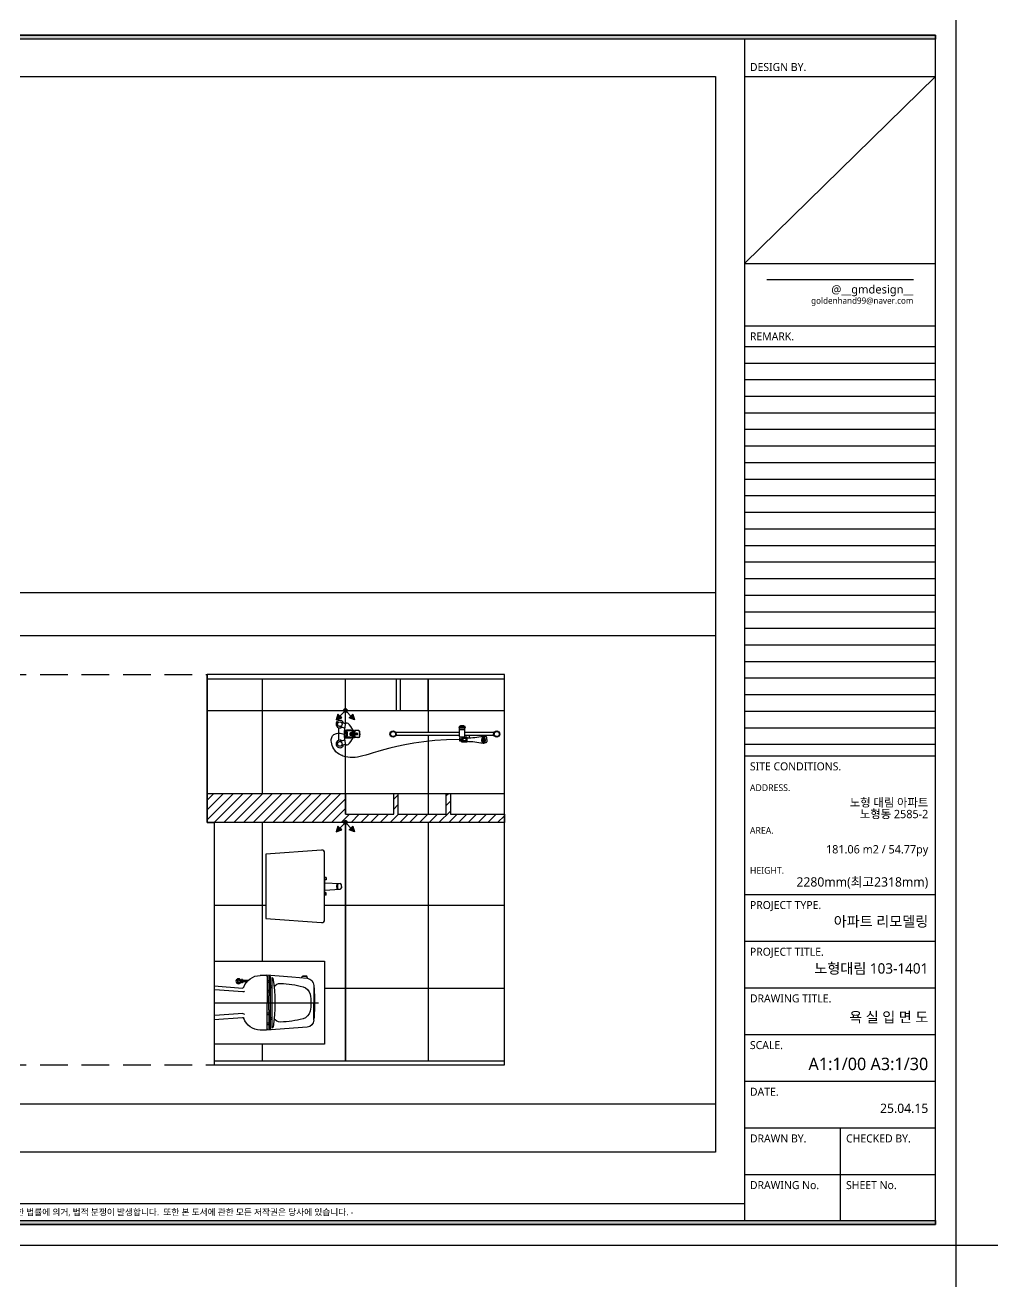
# Model space of a CAD drawing. Header units: millimetres. Extents: x 70151 to 230897, y 35202 to 113211.
# Drawn here: x 198062 to 205097, y 64924 to 74056 of the extents above; entities that cross this region are included whole.
import ezdxf
from ezdxf.enums import TextEntityAlignment as Align

# ---------------------------------------------------------------- set-up
doc = ezdxf.new("R2010")
doc.units = ezdxf.units.MM
doc.header["$LTSCALE"] = 50
doc.linetypes.add('DH-HID2', pattern=[1.2, 0.8, -0.4])
for name, color, linetype in [('03-WAL NEW', 3, 'Continuous'), ('BATH', 4, 'Continuous'), ('CO-BATH', 6, 'Continuous'), ('F-SYM', 7, 'Continuous'), ('fin', 5, 'Continuous'), ('FORM(YOURNAME)-11', 1, 'Continuous'), ('HA', 7, 'Continuous'), ('HAT', 8, 'Continuous'), ('도면층2', 2, 'Continuous')]:
    doc.layers.add(name, color=color, linetype=linetype)
doc.layers.add('기본값', color=7, linetype='Continuous', true_color=0x000000)
doc.styles.add('YOURNAME', font='malgun.ttf')

# ---------------------------------------------------------------- blocks, each defined once
blk = doc.blocks.new('FORM-PLAN')
at = {"layer": 'FORM(YOURNAME)-11'}
h = blk.add_hatch(color=256, dxfattribs=at)
h.dxf.hatch_style = 1
h.paths.add_polyline_path([(-71444, 55115), (10556, 55115), (10556, 54915), (-71444, 54915)])
h.paths.add_polyline_path([(-71444, -2085), (10556, -2085), (10556, -2285), (-71444, -2285)])
at = {"layer": 'Defpoints', "color": 158}
for p, q in [((1346, 54915), (1346, -2085)), ((1346, 53115), (10556, 53115)), ((10556, 53115), (1346, 44093)), ((1346, 44093), (10556, 44093)), ((1346, 40093), (10556, 40093)), ((1346, 39293), (10556, 39293)), ((1346, 38493), (10556, 38493)), ((1346, 37693), (10556, 37693)), ((1346, 36893), (10556, 36893)), ((1346, 36093), (10556, 36093)), ((1346, 35293), (10556, 35293)), ((1346, 34493), (10556, 34493)), ((1346, 33693), (10556, 33693)), ((1346, 32893), (10556, 32893)), ((1346, 32093), (10556, 32093)), ((1346, 31293), (10556, 31293)), ((1346, 30493), (10556, 30493)), ((1346, 29693), (10556, 29693)), ((1346, 28893), (10556, 28893)), ((1346, 28093), (10556, 28093)), ((1346, 27293), (10556, 27293)), ((1346, 26493), (10556, 26493)), ((1346, 25693), (10556, 25693)), ((1346, 24893), (10556, 24893)), ((1346, 24093), (10556, 24093)), ((1346, 23293), (10556, 23293)), ((1346, 22493), (10556, 22493)), ((1346, 21693), (10556, 21693)), ((1346, 20893), (10556, 20893)), ((1346, -1285), (-71444, -1285))]:
    blk.add_line(p, q, dxfattribs=at)
for points in [[(-71444, -2285), (10556, -2285), (10556, 55115), (-71444, 55115)], [(-69444, 53115), (-64, 53115), (-64, 1215), (-69444, 1215)]]:
    blk.add_lwpolyline(points, close=True, dxfattribs=at)
at = {"layer": 'Defpoints', "color": 1}
blk.add_lwpolyline([(11556, -5285), (11556, -3285), (13556, -3285)], dxfattribs=at)
at = {"layer": 'FORM(YOURNAME)-11', "color": 251}
blk.add_line((2415, 43323), (9487, 43323), dxfattribs=at)
at = {"layer": 'FORM(YOURNAME)-11', "color": 14}
for p, q in [((1346, 41093), (10556, 41093)), ((1346, 20344), (10556, 20344)), ((1346, 13651), (10556, 13651)), ((1346, 11398), (10556, 11398)), ((1346, 9146), (10556, 9146)), ((1346, 6893), (10556, 6893)), ((1346, 4641), (10556, 4641)), ((1346, 2388), (10556, 2388)), ((5951, 2388), (5951, -2085)), ((1346, 136), (10556, 136))]:
    blk.add_line(p, q, dxfattribs=at)
at = {"layer": 'FORM(YOURNAME)-11', "color": 250}
blk.add_lwpolyline([(-72444, -3285), (11556, -3285), (11556, 56115), (-72444, 56115)], close=True, dxfattribs=at)
at = {"layer": 'FORM(YOURNAME)-11'}
for points in [[(-71444, 55115), (10556, 55115), (10556, 54915), (-71444, 54915)], [(-71444, -2085), (10556, -2085), (10556, -2285), (-71444, -2285)]]:
    blk.add_lwpolyline(points, close=True, dxfattribs=at)
at = {"layer": 'FORM(YOURNAME)-11', "color": 14, "style": 'YOURNAME'}
for s, height, p in [('DESIGN BY.', 386.1, (1603, 53577)), ('REMARK.', 386.1, (1603, 40579)), ('SITE CONDITIONS.', 386.14, (1603, 19829)), ('PROJECT TYPE.', 386.14, (1603, 13136)), ('PROJECT TITLE.', 386.14, (1603, 10883)), ('DRAWING TITLE.', 386.14, (1603, 8631)), ('SCALE.', 386.1, (1603, 6378)), ('DATE.', 386.1, (1603, 4126)), ('DRAWN BY.', 386.1, (1603, 1873)), ('CHECKED BY.', 386.14, (6240, 1873)), ('DRAWING No.', 386.14, (1603, -379)), ('SHEET No.', 386.1, (6240, -379))]:
    blk.add_text(s, height=height, dxfattribs=at).set_placement(p, align=Align.MIDDLE_LEFT)
for s, height, width, p in [('@__gmdesign__', 400, 1.03, (9487, 42649)), ('goldenhand99@naver.com', 300, 0.995, (9487, 42154))]:
    blk.add_text(s, height=height, dxfattribs=dict(at, width=width)).set_placement(p, align=Align.RIGHT)
at = {"layer": 'FORM(YOURNAME)-11', "color": 251, "style": 'YOURNAME'}
for s, p in [('ADDRESS.', (1603, 18799)), ('AREA.', (1603, 16740)), ('HEIGHT.', (1603, 14809))]:
    blk.add_text(s, height=321.8, dxfattribs=at).set_placement(p, align=Align.MIDDLE_LEFT)
at = {"layer": 'FORM(YOURNAME)-11', "color": 1, "style": 'YOURNAME'}
blk.add_text("- 본 도서는 어떠한 경우에도 무단으로 도용할 수 없으며 도용시 '지적재산권' 보호에 관한 법률에 의거, 법적 분쟁이 발생합니다.  또한 본 도서에 관한 모든 저작권은 당사에 있습니다. -", height=300, dxfattribs=at).set_placement((-32990, -1685), align=Align.MIDDLE_CENTER)
at = {"layer": 'FORM(YOURNAME)-11', "color": 3, "style": 'YOURNAME'}
for tag, height, p in [('1', 451, (9905, 18188)), ('2', 451, (9905, 17544)), ('3', 451, (9905, 16257)), ('4', 451, (9905, 14326)), ('5', 515, (9905, 12009)), ('6', 515, (9905, 9757)), ('7', 515, (9905, 7504)), ('8', 515, (9905, 5252)), ('9', 515, (9905, 2999)), ('10', 515, (5655, 811)), ('11', 515, (9905, 747)), ('12', 515, (5655, -1441)), ('13', 515, (9905, -1441))]:
    blk.add_attdef(tag, text='', height=height, dxfattribs=at).set_placement(p, align=Align.MIDDLE_RIGHT)
blk = doc.blocks.new('A$C1B8B0607')
at = {"layer": 'HA', "color": 8, "linetype": 'Continuous', "ltscale": 25}
blk.add_line((460, 0), (460, 727.9), dxfattribs=at)
at = {"layer": 'HA', "color": 6, "linetype": 'Continuous', "ltscale": 25}
for p, q in [((290.1, 648.9), (268.9, 364)), ((338.9, 694.3), (460, 694.3)), ((581.1, 694.3), (460, 694.3)), ((634.9, 649.1), (629.9, 649.1)), ((629.9, 648.9), (637.9, 541.8)), ((634.9, 649.1), (640.1, 649)), ((640.1, 649), (641.8, 647.4)), ((641.8, 647.4), (641.5, 611.9)), ((641.7, 644.7), (644.8, 644.6)), ((644.5, 614.5), (646.2, 616.1)), ((644.8, 644.6), (646.4, 643)), ((646.4, 643), (646.2, 616.1)), ((634.6, 610.5), (632.9, 608.3)), ((634.6, 610.5), (640, 610.4)), ((637.9, 541.8), (651.1, 364)), ((641.5, 611.9), (640, 610.4)), ((641.5, 614.6), (644.5, 614.5)), ((268.9, 364), (270, 346)), ((270, 362), (270, 320.8)), ((411.6, 380.2), (271, 380.2)), ((411.6, 390.8), (276, 390.8)), ((278, 370), (460, 370)), ((278, 370), (460, 370)), ((636.6, 402.3), (283.4, 402.3)), ((307.3, 380.2), (307.3, 370)), ((319, 380.2), (319, 370)), ((343.9, 402.3), (343.9, 390.8)), ((355.6, 402.3), (355.6, 390.8)), ((375.6, 380.2), (375.6, 370)), ((387.2, 380.2), (387.2, 370)), ((507.5, 390.8), (411.6, 390.8)), ((411.6, 380.2), (507.5, 380.2)), ((642, 370), (460, 370)), ((642, 370), (460, 370)), ((644, 390.8), (507.5, 390.8)), ((649, 380.2), (507.5, 380.2)), ((532.8, 380.2), (532.8, 370)), ((544.4, 380.2), (544.4, 370)), ((564.4, 402.3), (564.4, 390.8)), ((576.1, 402.3), (576.1, 390.8)), ((601, 380.2), (601, 370)), ((612.7, 380.2), (612.7, 370)), ((651.1, 364), (650, 346)), ((650, 362), (650, 320.8)), ((343, 0), (358.1, 197)), ((384.7, 200.3), (370.4, 6)), ((535.3, 200.3), (549.6, 6)), ((577, 0), (561.9, 197)), ((623.1, 197.9), (598.7, 197.9)), ((598.7, 197.9), (598.7, 190.4)), ((623.1, 190.4), (598.7, 190.4)), ((605.4, 227.5), (605.4, 197.9)), ((605.4, 190.4), (605.4, 187)), ((606.3, 190.4), (606.3, 197.9)), ((615.1, 190.4), (615.1, 197.9)), ((616.1, 237.3), (616.1, 197.9)), ((616.1, 190.4), (616.1, 186.5)), ((623.1, 197.9), (623.1, 190.4)), ((577, 0), (343, 0))]:
    blk.add_line(p, q, dxfattribs=at)
for radius in [17.6, 7.81]:
    blk.add_circle((610, 170), radius, dxfattribs=at)
for centre, radius, start, end in [((338.9, 645.4), 48.9, 90, 175.87709), ((1010.8, 439.8), 686, 164.81584, 178.08591), ((346.9, 690.8), 3.92, 94.4856, 119.92225), ((461.6, -770.8), 1470, 90.0609, 94.4856), ((414.9, 601.5), 68.6, 101.5389, 164.81584), ((460, 380.7), 293.9, 90, 101.54134), ((460, 380.7), 294, 90.00542, 101.5389), ((458.4, -770.8), 1470, 89.94082, 90.05917), ((461.6, -770.8), 1470, 89.94082, 90.05917), ((458.4, -770.8), 1470, 85.5144, 89.9391), ((460, 380.6), 294, 78.46267, 90), ((460, 380.7), 294, 78.46109, 89.99457), ((505.1, 601.5), 68.6, 15.18415, 78.46109), ((-90.8, 439.8), 686, 1.91409, 15.18415), ((573.1, 690.8), 3.92, 60.07775, 85.5144), ((581.1, 644.6), 49.3, 5.05488, 90), ((374.1, 461.1), 49, 178.08591, 242.08616), ((545.9, 461.1), 49, 298.9728, 1.91409), ((278, 362.1), 7.97, 90, 180.42793), ((362.2, 343.6), 98.3, 151.26666, 158.09745), ((362.2, 343.6), 98.3, 137.13174, 143.3151), ((459, -741.3), 1164.1, 81.54201, 98.33928), ((557.8, 343.6), 98.3, 36.6849, 42.58882), ((642, 362.1), 7.94, 359.14421, 90), ((557.8, 343.6), 98.3, 21.90255, 28.73333), ((390, 320.8), 120, 179.99956, 251.20642), ((530, 320.8), 120, 288.79358, 0.00044), ((348.1, 197.8), 10, 355.62005, 71.20642), ((374.8, 202.1), 10, 349.77547, 62.87108), ((545.2, 202.1), 10, 117.12892, 190.22453), ((571.9, 197.8), 10, 108.79358, 184.37995), ((589.3, 182), 16, 297.44137, 2.56492), ((610, 182.9), 4.74, 357.44137, 182.56492), ((630.7, 182), 16, 177.44137, 242.56493), ((598.8, 163.6), 4.74, 117.44137, 302.56493), ((610, 146.1), 16, 57.44137, 122.56492), ((621.2, 163.6), 4.74, 237.44136, 62.56492)]:
    blk.add_arc(centre, radius, start, end, dxfattribs=at)
blk = doc.blocks.new('GHKTKFVY')
h = blk.add_hatch(color=10)
h.dxf.hatch_style = 1
h.paths.add_polyline_path([(196378.3, 77505.4, 1), (196351.5, 77505.4, 1)])
h.paths.add_polyline_path([(196338.1, 77451.8), (196324.7, 77465.2), (196311.3, 77478.6), (196297.9, 77438.4)])
at = {"color": 10}
for p, q in [((196311.3, 77478.6), (196297.9, 77438.4)), ((196297.9, 77438.4), (196338.1, 77451.8)), ((196324.7, 77465.2), (196311.3, 77478.6)), ((196355.4, 77495.9), (196324.7, 77465.2)), ((196338.1, 77451.8), (196324.7, 77465.2))]:
    blk.add_line(p, q, dxfattribs=at)
blk.add_circle((196364.9, 77505.4), 13.4, dxfattribs=at)
blk = doc.blocks.new('A$C43473042')
at = {"layer": 'fin', "color": 6}
for p, q in [((86.5, 1177), (86.5, 966.9)), ((107.5, 1177), (107.5, 966.9)), ((114.3, 1120.2), (110.3, 1102)), ((160.3, 1120.2), (164.3, 1102)), ((42.8, 965.4), (43, 965.4)), ((42.8, 928.4), (43, 928.4)), ((43, 967.9), (43, 925.9)), ((43, 931.4), (43, 935.1)), ((43, 928.4), (43, 931.4)), ((45.9, 968.5), (45.9, 925.3)), ((47.7, 968.5), (47.7, 925.3)), ((50.4, 968.5), (50.4, 925.3)), ((52.2, 968.5), (52.2, 925.3)), ((55, 967.9), (55, 925.9)), ((114.8, 966.9), (55, 966.9)), ((55, 932.5), (55, 930.9)), ((55, 927.4), (55, 930.9)), ((114.8, 926.9), (55, 926.9)), ((66, 966.9), (66, 926.9)), ((86.5, 926.9), (86.5, 466.8)), ((107.5, 996.9), (124.6, 996.9)), ((107.5, 926.9), (107.5, 466.8)), ((119.8, 979.4), (119.8, 931.9)), ((125.3, 980.2), (125.3, 979)), ((125.3, 980.2), (125.3, 979)), ((149.3, 980.2), (125.3, 980.2)), ((125.3, 980.2), (149.3, 980.2)), ((126.8, 973.4), (128.4, 975.8)), ((126.8, 973.4), (126.8, 957.1)), ((127.8, 951), (127.6, 958.5)), ((127.8, 951), (146.2, 951)), ((146.3, 976), (128.3, 976)), ((128.3, 976), (146.3, 976)), ((128.4, 975.8), (128.4, 960.2)), ((130.5, 949.1), (130.5, 951)), ((130.5, 949.1), (144.3, 951)), ((130.5, 947.6), (145, 949.6)), ((130.5, 944.6), (130.5, 947.6)), ((130.5, 944.6), (145, 946.6)), ((130.5, 943.1), (145, 945.1)), ((130.5, 940.1), (130.5, 943.1)), ((130.5, 940.1), (145, 942.1)), ((130.5, 938.6), (145, 940.6)), ((130.5, 935.5), (130.5, 938.6)), ((130.5, 935.5), (145, 937.6)), ((130.5, 934.1), (145, 936.1)), ((130.5, 931), (130.5, 934.1)), ((130.5, 931), (145, 933.1)), ((130.5, 929.6), (145, 931.6)), ((130.5, 926.5), (130.5, 929.6)), ((130.5, 926.5), (145, 928.6)), ((131.5, 949.2), (131.5, 947.7)), ((131.5, 944.7), (131.5, 943.2)), ((131.5, 940.2), (131.5, 938.7)), ((131.5, 935.7), (131.5, 934.2)), ((131.5, 931.2), (131.5, 929.7)), ((131.5, 926.7), (131.5, 925.2)), ((144, 951), (144, 949.5)), ((144, 946.5), (144, 945)), ((144, 942), (144, 940.5)), ((144, 937.5), (144, 936)), ((144, 933), (144, 931.4)), ((144, 928.5), (144, 926.9)), ((145, 946.6), (145, 949.6)), ((145, 942.1), (145, 945.1)), ((145, 937.6), (145, 940.6)), ((145, 933.1), (145, 936.1)), ((145, 928.6), (145, 931.6)), ((146.2, 975.8), (146.2, 948.9)), ((147.8, 973.4), (146.2, 975.8)), ((147.8, 973.4), (147.8, 948.9)), ((149.3, 980.2), (149.3, 979)), ((149.3, 980.2), (149.3, 979)), ((154.8, 979.4), (154.8, 946.2)), ((72, 199.2), (72, 173.5)), ((79, 205.6), (79, 203)), ((91, 187.3), (91, 183.1)), ((103, 187.3), (103, 183.1)), ((115, 205.6), (115, 203)), ((122, 199.2), (122, 173.5)), ((24, 101.6), (9.9, 67.6)), ((53.5, 95.6), (41.1, 56.2)), ((71.4, 160.7), (70.6, 157.8)), ((76.4, 107.4), (71, 93.4)), ((72, 162.8), (71.6, 161.2)), ((72, 162.8), (72, 166.2)), ((97, 162.8), (72, 162.8)), ((121.7, 167.2), (72.3, 167.2)), ((121, 172.5), (73, 172.5)), ((73.2, 156.4), (76.8, 117.4)), ((77, 114.6), (77, 109.1)), ((83, 108.4), (83, 106.5)), ((84.3, 98.8), (97, 98.8)), ((85, 146.3), (85, 142.8)), ((97, 162.8), (122, 162.8)), ((109.8, 98.8), (97, 98.8)), ((109, 146.3), (109, 142.8)), ((111, 108.4), (111, 106.5)), ((117, 114.6), (117, 109.1)), ((120.8, 156.4), (117.3, 117.4)), ((117.7, 107.4), (123, 93.4)), ((122, 162.8), (122, 166.2)), ((122, 162.8), (122.5, 161.2)), ((122.6, 160.7), (123.5, 157.8)), ((140.5, 95.6), (153, 56.2)), ((170.1, 101.6), (184.1, 67.6))]:
    blk.add_line(p, q, dxfattribs=at)
at = {"layer": 'fin'}
blk.add_line((51.1, 51.8), (143, 51.8), dxfattribs=at)
at = {"layer": 'fin', "color": 6}
for points in [[(137.3, 1113.3, 0.046175), (126.3, 1112.3, 0.059791), (118.1, 1109.8, 0.101377), (111.8, 1105.2, 0.187974), (110.2, 1101.1)], [(110.2, 1101.1, 0.187974), (111.8, 1097.1, 0.101377), (118.1, 1092.5, 0.059791), (126.3, 1090, 0.046175), (137.3, 1088.9)], [(125.3, 978.7, 0.028247), (120.8, 1037.7, 0.011615), (111.4, 1097.6)], [(137.3, 1126, 0.046175), (126.3, 1125, 0.059791), (118.1, 1122.5, 0.05781), (114.3, 1120.2)], [(137.3, 1126, -0.046175), (148.3, 1125, -0.059791), (156.4, 1122.5, -0.05781), (160.3, 1120.2)], [(137.3, 1113.3, -0.046175), (148.3, 1112.3, -0.059791), (156.4, 1109.8, -0.101377), (162.8, 1105.2, -0.187974), (164.3, 1101.1)], [(164.3, 1101.1, -0.187974), (162.8, 1097.1, -0.101377), (156.4, 1092.5, -0.059791), (148.3, 1090, -0.046175), (137.3, 1088.9)], [(149.3, 978.7, -0.028247), (153.7, 1037.7, -0.011615), (163.2, 1097.6)], [(119.8, 979.4, -0.194489), (120.8, 981.8, -0.099714), (124.9, 984.7, -0.002736), (125.1, 984.8)], [(126.8, 973.4, -0.020915), (124.9, 974.1, -0.099714), (120.8, 976.9, -0.194489), (119.8, 979.4)], [(119.8, 941, -0.236197), (120.5, 942.3, -0.085732), (124, 944.2, -0.043295), (128.3, 945.1, -0.011846), (130.5, 945.3)], [(122.8, 979.4, -0.236197), (123.5, 980.8, -0.044341), (125.2, 981.8)], [(128.4, 975.8, -0.013789), (127, 976.2, -0.085732), (123.5, 978, -0.236197), (122.8, 979.4)], [(144, 945, -0.035292), (147.5, 944.2, -0.04589), (149.5, 943.3)], [(149.3, 981.8, -0.044341), (151.1, 980.8, -0.236197), (151.8, 979.4, -0.236197), (151.1, 978, -0.085732), (147.5, 976.2, -0.013789), (146.2, 975.8)], [(149.4, 984.8, -0.002736), (149.6, 984.7, -0.099714), (153.8, 981.8, -0.194489), (154.8, 979.4, -0.194489), (153.8, 976.9, -0.099714), (149.6, 974.1, -0.020915), (147.8, 973.4)], [(154.8, 946.2, -0.194489), (153.8, 943.8, -0.028645), (152.7, 942.8)], [(104, 160.9, -0.054279), (109.1, 159.5, -0.097289), (113.1, 156.9, -0.203034), (114, 154.7, -0.203034), (113.1, 152.5, -0.097289), (109.1, 149.9, -0.054279), (104, 148.4, -0.041202), (97, 147.9, -0.041202), (90.1, 148.4, -0.054279), (85, 149.9, -0.097289), (81, 152.5, -0.203034), (80, 154.7, -0.203034), (81, 156.9, -0.097289), (85, 159.5, -0.054279), (90.1, 160.9)], [(97, 150.4, -0.058804), (91, 151.1, -0.072389), (86.4, 152.9, -0.106626), (83, 156, -0.100551), (82.2, 157.9)], [(109, 142.8, -0.214082), (108.4, 141.4, -0.093786), (105.5, 139.6, -0.050453), (101.9, 138.7, -0.037896), (97, 138.3, -0.037896), (92.1, 138.7, -0.050453), (88.5, 139.6, -0.093786), (85.7, 141.4, -0.214082), (85, 142.8)], [(107.5, 140.1, -0.220413), (107, 138.9, -0.091612), (104.5, 137.5, -0.048338), (101.3, 136.7, -0.036113), (97, 136.4, -0.036113), (92.7, 136.7, -0.048338), (89.6, 137.5, -0.091612), (87.1, 138.9, -0.220413), (86.5, 140.1, -0.089373), (86.6, 140.6)], [(111.9, 157.9, -0.100551), (111.1, 156, -0.106626), (107.6, 152.9, -0.072389), (103.1, 151.1, -0.058804), (97, 150.4)], [(107.4, 140.6, -0.089373), (107.5, 140.1)]]:
    blk.add_lwpolyline(points, format="xyb", dxfattribs=at)
for points in [[(157.2, 1099.8, -0.213089), (156.1, 1097.5, -0.094117), (151.4, 1094.6, -0.05079), (145.4, 1093, -0.038183), (137.3, 1092.4, -0.038183), (129.1, 1093, -0.05079), (123.2, 1094.6, -0.094117), (118.4, 1097.5, -0.213089), (117.4, 1099.8, -0.213089), (118.4, 1102.1, -0.094117), (123.2, 1105, -0.05079), (129.1, 1106.6, -0.038183), (137.3, 1107.2, -0.038183), (145.4, 1106.6, -0.05079), (151.4, 1105, -0.094117), (156.1, 1102.1, -0.213089)], [(149, 1099.5, -0.220207), (148.4, 1098.2, -0.091684), (145.6, 1096.6, -0.048406), (142.1, 1095.7, -0.03617), (137.3, 1095.4, -0.03617), (132.5, 1095.7, -0.048406), (129, 1096.6, -0.091684), (126.1, 1098.2, -0.220207), (125.5, 1099.5, -0.220207), (126.1, 1100.8, -0.091684), (129, 1102.4, -0.048406), (132.5, 1103.3, -0.03617), (137.3, 1103.7, -0.03617), (142.1, 1103.3, -0.048406), (145.6, 1102.4, -0.091684), (148.4, 1100.8, -0.220207)], [(108, 159, -0.278104), (107.6, 158.4, -0.067724), (104.8, 157.3, -0.031253), (101.6, 156.8, -0.02259), (97, 156.6, -0.02259), (92.5, 156.8, -0.031253), (89.3, 157.3, -0.067724), (86.4, 158.4, -0.278104), (86, 159, -0.278104), (86.4, 159.7, -0.067724), (89.3, 160.7, -0.031253), (92.5, 161.2, -0.02259), (97, 161.4, -0.02259), (101.6, 161.2, -0.031253), (104.8, 160.7, -0.067724), (107.6, 159.7, -0.278104)]]:
    blk.add_lwpolyline(points, format="xyb", close=True, dxfattribs=at)
for points in [[(137.5, 923.9), (139.4, 832.6), (144.7, 747.8), (152.8, 669.6), (163.1, 598), (174.8, 532.9), (187.3, 474.4), (199.9, 422.3), (212.1, 376.7), (223.3, 337.5), (233.2, 303.8), (242, 274.9), (249.5, 249.9), (255.7, 228), (260.6, 208.4), (264.1, 190.2), (266.3, 172.5), (267, 154.8), (266.4, 137), (264.3, 119.5), (261, 102.4), (256.3, 86.2), (250.3, 70.9), (243.1, 56.9), (234.5, 44.4), (224.9, 33.7), (214.2, 24.6), (202.9, 17.1), (191.3, 11.1), (179.5, 6.5), (167.9, 3.2), (156.8, 1.1), (146.4, 0), (137, 0), (128.6, 0.9), (121.1, 2.8), (114.6, 5.5), (108.9, 9), (104, 13.4), (100, 18.6), (96.7, 24.5), (94.2, 31.1), (92.4, 38.4), (91.3, 46.3), (91, 54.7), (91.4, 63.6), (92.5, 73), (94.4, 82.7), (97, 92.8)], [(128.4, 960.2), (127.8, 959), (127.3, 958), (126.8, 957.1), (126.1, 956.1), (125.1, 955), (123.8, 953.4), (122.1, 951.5), (119.8, 948.9)], [(146.2, 948.9), (146.9, 947.3), (147.5, 946), (148, 945), (148.4, 944.3), (148.8, 943.9), (149.2, 943.5), (149.5, 943.3), (149.8, 943.2), (150.1, 943.1), (150.3, 943), (150.6, 943), (151, 942.9), (151.3, 942.9), (151.7, 942.9), (152.2, 942.8), (152.7, 942.8)], [(147.8, 948.9), (148.5, 947.2), (149.2, 945.9), (149.9, 944.9), (150.5, 944.1), (151.1, 943.5), (151.7, 943.2), (152.3, 943), (152.8, 942.9)]]:
    blk.add_lwpolyline(points, dxfattribs=at)
for centre, radius in [((97, 1196.9), 22.5), ((97, 1196.9), 18.5), ((97, 446.9), 22.5), ((97, 446.9), 18.5), ((25.5, 61.9), 16.6), ((168.6, 61.9), 16.6)]:
    blk.add_circle(centre, radius, dxfattribs=at)
for centre, radius, start, end in [((77.6, 946.9), 40, 153.57006, 180), ((77.6, 946.9), 40, 180, 206.42994), ((42.8, 964.4), 1, 90, 162.29432), ((42.8, 929.4), 1, 197.70568, 270), ((44.5, 967.9), 1.5, 22.61986, 180), ((44.5, 925.9), 1.5, 180, 337.38014), ((46.8, 968.8), 0.938, 202.61986, 337.38014), ((46.8, 925), 0.938, 22.61986, 157.38014), ((49, 967.9), 1.5, 22.61986, 157.38014), ((49, 925.9), 1.5, 202.61986, 337.38014), ((51.3, 968.8), 0.938, 202.61986, 337.38014), ((51.3, 925), 0.938, 22.61986, 157.38014), ((53.5, 967.9), 1.5, 0, 157.38014), ((53.5, 925.9), 1.5, 202.61986, 0), ((114.8, 971.9), 5, 270, 0), ((114.8, 931.9), 5, 270, 0), ((128.3, 979), 3, 180, 270), ((128.3, 979), 3, 180, 270), ((146.3, 979), 3, 270, 0), ((146.3, 979), 3, 270, 0), ((85.2, 191.8), 15.1, 114.20627, 150.72294), ((94.3, 186.7), 22.5, 134.21355, 173.29805), ((79.3, 201.4), 1.5, 86.26059, 114.20627), ((97, 138.5), 69.5, 74.98969, 105.01031), ((97, 472.9), 270.5, 266.26059, 273.73941), ((97, 182.6), 7.6, 37.83419, 142.16581), ((97, 187.7), 7.6, 217.83419, 322.16581), ((114.8, 201.4), 1.5, 65.79373, 93.73941), ((108.8, 191.8), 15.1, 29.27706, 65.79373), ((99.7, 186.7), 22.5, 6.70195, 45.78645), ((31, 112.5), 13, 137.27101, 258.35761), ((121.3, 38.1), 130, 114.56642, 140.17779), ((97, 432.8), 340, 258.35761, 270), ((63.9, 163.6), 8, 294.78797, 344), ((121.3, 38.1), 130, 112.97575, 114.10383), ((316.7, 122.4), 247.9, 172.04118, 186.15639), ((73, 173.5), 1, 180, 270), ((74, 166.2), 2, 116.09958, 180), ((97.9, 326.6), 170.6, 261.62729, 264.28488), ((72.3, 169.8), 2, 296.09958, 350.54012), ((95.9, 165.8), 22, 162.42069, 170.54012), ((97, 16.6), 100, 78.46304, 101.53696), ((97, 257.8), 150, 262.33774, 277.66226), ((79, 146.3), 6, 0, 54.92714), ((113, 106.5), 30, 180, 194.39015), ((84.3, 99.1), 0.3, 194.39015, 270), ((97, 432.8), 340, 270, 281.64239), ((115, 146.3), 6, 125.07286, 180), ((109.8, 99.1), 0.3, 270, 345.60985), ((81, 106.5), 30, 345.60985, 0), ((96.2, 326.6), 170.6, 275.71512, 278.37271), ((98.1, 165.8), 22, 9.45988, 17.57931), ((121.8, 169.8), 2, 189.45988, 243.90042), ((120, 166.2), 2, 0, 63.90042), ((121, 173.5), 1, 270, 0), ((130.1, 163.6), 8, 196, 245.21203), ((-122.6, 122.4), 247.9, 353.84361, 7.95882), ((72.7, 38.1), 130, 65.89617, 67.02425), ((72.7, 38.1), 130, 39.82221, 65.43358), ((163, 112.5), 13, 281.64239, 42.72899), ((25.5, 61.9), 27.5, 105.7272, 34.2728), ((168.6, 61.9), 27.5, 145.7272, 74.2728)]:
    blk.add_arc(centre, radius, start, end, dxfattribs=at)
at = {"layer": 'HAT'}
blk.add_line((22, 96.9), (22, 103.1), dxfattribs=at)

msp = doc.modelspace()

# ---------------------------------------------------------------- hatches: boundary and pattern name
at = {"layer": '03-WAL NEW'}
h = msp.add_hatch(dxfattribs=at)
h.set_pattern_fill('_USER', color=8, scale=50, angle=45, pattern_type=0)
h.set_pattern_definition([(45, (25, 50), (-35.355339, 35.355339), [])])
h.paths.add_polyline_path([(200377.7, 68495.2), (199377.7, 68495.2), (199377.7, 68285.2), (201527.7, 68285.2), (201527.7, 68345.2), (201137.7, 68345.2), (201137.7, 68495.2), (201107.7, 68495.2), (201107.7, 68345.2), (200757.7, 68345.2), (200757.7, 68495.2), (200727.7, 68495.2), (200727.7, 68345.2), (200377.7, 68345.2)])
at = {"layer": 'HAT'}
h = msp.add_hatch(dxfattribs=at)
h.set_pattern_fill('_USER', color=256, scale=600, double=1, pattern_type=0)
h.set_pattern_definition([(0, (200377.66, 69095.24), (0, 600), []), (90, (200377.66, 69095.24), (-600, 4e-14), [])])
h.paths.add_polyline_path([(201527.7, 69325.2), (200977.7, 69325.2), (200977.7, 69095.2), (200777.7, 69095.2), (200777.7, 69325.2), (200747.7, 69325.2), (200747.7, 69095.2), (200391.1, 69095.2, -0.198912), (200387.1, 69085.8), (200417.9, 69055), (200431.3, 69068.4), (200444.7, 69028.2), (200404.5, 69041.6), (200417.9, 69055), (200387.1, 69085.8, -0.414214), (200368.2, 69085.8), (200337.5, 69055), (200350.9, 69041.6), (200310.7, 69028.2), (200324.1, 69068.4), (200337.5, 69055), (200368.2, 69085.8, -0.198912), (200364.3, 69095.2, -0.414214), (200377.7, 69108.6), (200377.7, 69325.2), (199377.7, 69325.2), (199377.7, 68495.2), (200377.7, 68495.2), (200377.7, 68345.2), (200727.7, 68345.2), (200727.7, 68495.2), (200757.7, 68495.2), (200757.7, 68345.2), (201107.7, 68345.2), (201107.7, 68495.2), (201137.7, 68495.2), (201137.7, 68345.2), (201527.7, 68345.2)])
h.paths.add_polyline_path([(200443.1, 68948.3), (200443.1, 68902.2, 0.060736), (200448.3, 68903.2), (200448.3, 68947.3, 0.060736)], flags=0)
h.paths.add_polyline_path([(200478.8, 68907.6, -0.032644), (200478.8, 68942.9, 0.122544), (200478.7, 68943.6, 0.172211), (200465.2, 68950.2), (200449.3, 68950.2, 0.675774), (200447.6, 68949.6, -0.71525), (200443.8, 68949.1, 0.794727), (200440, 68948.2), (200438.6, 68925.2), (200440, 68902.2, 0.794727), (200443.8, 68901.4, -1.131978), (200448.3, 68901, 0.356067), (200449.3, 68900.2), (200465.2, 68900.2, 0.172211), (200478.7, 68906.9, 0.122544)], flags=16)
h.paths.add_polyline_path([(200435.3, 68913, -0.111754), (200433.2, 68917.5, -0.031253), (200432.7, 68920.7, -0.02259), (200432.5, 68925.2, -0.034673), (200433, 68932.2, -0.131183), (200435.3, 68937.5, 0.061197), (200433.8, 68940.1, 0.161334), (200430.8, 68938.7, 0.124023), (200426.9, 68931.3, 0.058804), (200426.2, 68925.2, 0.058804), (200426.9, 68919.2, 0.072389), (200428.8, 68914.6, 0.106626), (200431.9, 68911.2, 0.100551), (200433.8, 68910.4, 0.061197)], flags=16)
h.paths.add_polyline_path([(200432.6, 68954, 0.117117), (200396, 69001.7, 0.546506), (200375.6, 68993.9, 0.031223), (200369.7, 68951.9, -0.065074), (200433.9, 68950.9, 0.006494)], flags=16)
h.paths.add_polyline_path([(200300.4, 68925.6), (200307, 68928.1), (200314.3, 68929.9), (200322.1, 68931), (200327.7, 68931.2), (200327.7, 68971.2, -1.630189), (200364.4, 69003.7), (200343.4, 69012.4, -0.315299), (200354.3, 68996.8, -0.49362), (200333.4, 68980.8), (200353.7, 68974.4, -0.253523), (200327.7, 68971.2), (200327.7, 68931.5), (200339.5, 68930.9), (200348.8, 68929.8), (200358.6, 68927.9), (200368.6, 68925.2, 0.019047), (200369.6, 68899.4), (200385, 68905.2, -0.010066), (200384.3, 68911.2), (200382.3, 68911.2, -0.064821), (200374.6, 68912.2), (200374.6, 68925.2), (200374.6, 68938.2, -0.064821), (200382.3, 68939.2), (200384.3, 68939.2, -0.010066), (200385, 68945.2), (200390.5, 68945.2, -0.101021), (200390.5, 68905.2), (200434.6, 68901.2, -0.005067), (200433.6, 68898.8), (200438.6, 68900.2), (200439.4, 68900.1, 0.292477), (200432.2, 68895.5, -0.112218), (200397.2, 68849.7, -0.465505), (200377.4, 68852.2), (200364.4, 68846.8, -1.63019), (200327.7, 68879.3), (200327.7, 68931.2), (200322.1, 68931), (200314.3, 68929.9), (200307, 68928.1), (200300.4, 68925.6), (200294.5, 68922.3), (200289.3, 68918.2), (200282.7, 68910.9), (200281.3, 68907.7), (200286.7, 68916.2), (200294.5, 68922.3)], flags=16)
h.paths.add_polyline_path([(201201.2, 68971.9, 0.420067), (201198, 68970.1), (201201.2, 68970.1, 0.666667)], flags=16)
h.paths.add_polyline_path([(201243.7, 68970.2), (201242.7, 68970.3), (201242.7, 68967.6, 1.452432)], flags=16)
h.paths.add_polyline_path([(201201.2, 68974.6, 0.666667), (201201.2, 68971.9, 0.727818), (201206.5, 68974.6)], flags=16)
h.paths.add_polyline_path([(201222.7, 68984.7, 0.117807), (201204.7, 68980.3, 0.729214), (201205.2, 68978.5), (201240.2, 68978.5, 0.750566), (201240.8, 68980.3, 0.117807)], flags=16)
h.paths.add_polyline_path([(201244.7, 68976.4, 0.819804), (201244.3, 68974.6, 1.550434), (201243.7, 68979.2, 0.353775), (201239.5, 68979.2)], flags=16)
h.paths.add_polyline_path([(201385.6, 68904.1, -0.059791), (201388.2, 68896, -0.046175), (201389.2, 68885, -0.046175), (201388.2, 68874, -0.059791), (201385.6, 68865.9, -0.123549), (201379.7, 68858.4), (201396, 68862, 0.05781), (201398.3, 68865.9, 0.059791), (201400.9, 68874, 0.046175), (201401.9, 68885, 0.046175), (201400.9, 68896, 0.059791), (201398.3, 68904.1, 0.05781), (201396, 68908), (201379.7, 68911.6, -0.123549)], flags=16)
h.paths.add_polyline_path([(201249.9, 68872.6, -0.020915), (201249.2, 68874.5), (201224.7, 68874.5), (201223.1, 68873.8), (201221.8, 68873.1), (201220.7, 68872.4), (201220, 68871.7), (201219.4, 68871.1), (201219, 68870.5), (201218.8, 68870), (201218.8, 68869.8, 0.31021), (201222.1, 68867.5), (201254, 68867.5, -0.130095)], flags=16)
h.paths.add_polyline_path([(201220.7, 68877.3), (201220.5, 68877.3, -0.054276), (201220, 68874.8, 0.025312)], flags=16)
h.paths.add_polyline_path([(200700.2, 68925.2, -0.782564), (200742.6, 68935.7), (201202.7, 68935.7), (201202.7, 68907.5, 0.414214), (201207.7, 68902.5), (201256.5, 68902.5, -0.130095), (201260.5, 68897.4, -0.002736), (201260.7, 68897.1, 0.005775), (201272.7, 68897.7), (201272.7, 68914.7), (201452.8, 68914.7, -0.121979), (201450.2, 68925.2, -1), (201495.2, 68925.2, -0.782564), (201452.8, 68914.7), (201377, 68912.1, 0.187974), (201373, 68910.5, 0.101377), (201368.4, 68904.1, 0.059791), (201365.8, 68896, 0.046175), (201364.8, 68885, 0.046175), (201365.8, 68874, 0.059791), (201368.4, 68865.9, 0.108739), (201373.4, 68859.1, 0.011607), (201313.5, 68868.5, 0.026728), (201257.7, 68873, -0.088015), (201255.2, 68869.7, -0.12972), (201252.1, 68874.8, -0.013789), (201251.7, 68876.1), (201222.6, 68876.1), (201222.3, 68878.3), (201217.8, 68878.3), (201217.9, 68877.3), (201213.4, 68877.3), (201208.9, 68877.3), (201204.4, 68877.3), (201202.4, 68891.8), (201205.4, 68891.8), (201209.9, 68891.8), (201214.4, 68891.8), (201221.1, 68891.8, 0.065007), (201220, 68898.3, 0.085732), (201218.2, 68901.8, 0.236197), (201216.8, 68902.5), (201207.7, 68902.5, -0.414214), (201202.7, 68907.5), (201202.7, 68914.7), (200742.6, 68914.7, -0.782564)], flags=16)
h.paths.add_polyline_path([(200704.2, 68925.2, -1), (200741.2, 68925.2, -1)], flags=0)
h.paths.add_polyline_path([(200461, 68932.4, -0.706341), (200461, 68918.1, -0.706341)], flags=0)
h.paths.add_polyline_path([(200415.2, 68917.6, 0.773718), (200416, 68914.7, 0.067286), (200416.4, 68914.8, -0.040775)], flags=16)
h.paths.add_polyline_path([(200321.2, 68853.7, -1), (200354.3, 68853.7, -1)], flags=0)
h.paths.add_polyline_path([(201205.5, 68890.8), (201207, 68890.8), (201206.9, 68891.8), (201205.4, 68891.8)], flags=0)
h.paths.add_polyline_path([(201210.1, 68890.8), (201211.5, 68890.8), (201211.4, 68891.8), (201209.9, 68891.8)], flags=0)
h.paths.add_polyline_path([(201220.6, 68890.8), (201223.4, 68891.8), (201220.4, 68891.8), (201219.1, 68890.8)], flags=0)
h.paths.add_polyline_path([(201223.6, 68890.8), (201225.1, 68890.8), (201225, 68891.8), (201223.4, 68891.8)], flags=0)
h.paths.add_polyline_path([(201233.8, 68894.7), (201230.3, 68897.5), (201229.3, 68898.4), (201230.8, 68897.1), (201232, 68896.2), (201232.9, 68895.5), (201249.2, 68895.5, -0.020915), (201249.9, 68897.4, -0.099714), (201252.8, 68901.5, -0.194489), (201255.2, 68902.5, -1.323161), (201256.1, 68898.8), (201256.1, 68873), (201251.9, 68873), (201251.9, 68893.9), (201235.2, 68893.9), (201234.1, 68894.7)], flags=0)
h.paths.add_polyline_path([(201251.9, 68897), (201252.8, 68897, -0.045503), (201253.9, 68898.8, -0.376096), (201256.1, 68899.3), (201256.1, 68873), (201251.9, 68873)], flags=0)
h.paths.add_polyline_path([(201370.4, 68870.9, -0.05079), (201368.9, 68876.9, -0.038183), (201368.3, 68885, -0.038183), (201368.9, 68893.1, -0.05079), (201370.4, 68899.1, -0.147528), (201375.7, 68906, -0.147528), (201380.9, 68899.1, -0.05079), (201382.4, 68893.1, -0.038183), (201383.1, 68885, -0.038183), (201382.4, 68876.9, -0.05079), (201380.9, 68870.9, -0.147528), (201375.7, 68864, -0.147528)], flags=16)
h.paths.add_polyline_path([(201372.5, 68876.7, -0.048406), (201371.6, 68880.2, -0.03617), (201371.3, 68885, -0.055277), (201372.2, 68892.3, -0.172032), (201375.4, 68897.4, -0.142092), (201378.3, 68893.3, -0.048406), (201379.2, 68889.8, -0.03617), (201379.5, 68885, -0.055277), (201378.6, 68877.7, -0.172032), (201375.4, 68872.6, -0.142092)], flags=0)
h.paths.add_polyline_path([(201454.2, 68925.2, -1), (201491.2, 68925.2, -1)], flags=0)
h = msp.add_hatch(dxfattribs=at)
h.set_pattern_fill('_USER', color=256, scale=600, double=1, pattern_type=0)
h.set_pattern_definition([(0, (200377.66, 68285.24), (0, 600), []), (90, (200377.66, 68285.24), (-600, 4e-14), [])])
h.paths.add_polyline_path([(201527.7, 68285.2), (200391.1, 68285.2, -0.414214), (200377.7, 68271.8), (200377.7, 66560.2), (201527.7, 66560.2)])
h.paths.add_polyline_path([(200444.7, 68218.2), (200404.5, 68231.6), (200417.9, 68245), (200431.3, 68258.4)], flags=16)
h.paths.add_polyline_path([(200377.7, 68271.8, -0.414214), (200364.3, 68285.2), (199427.7, 68285.2), (199427.7, 67280.2), (200227.7, 67280.2), (200227.7, 66680.2), (199427.7, 66680.2), (199427.7, 66560.2), (200377.7, 66560.2)])
h.paths.add_polyline_path([(199801.5, 67589.9), (199801.5, 68055.6), (200205.4, 68085.2, -0.435772), (200227.7, 68064.5), (200227.7, 67885.8), (200237.8, 67885.8), (200237.8, 67870.7), (200227.7, 67870.7), (200227.7, 67849.2), (200339.2, 67843.4, -0.39915), (200348.8, 67833.4), (200348.8, 67822.8), (200348.8, 67812.2, -0.399153), (200339.2, 67802.1), (200227.7, 67796.3), (200227.7, 67774.8), (200237.8, 67774.8), (200237.8, 67759.7), (200227.7, 67759.7), (200227.7, 67581, -0.435772), (200205.4, 67560.3)], flags=16)
edge = h.paths.add_edge_path(flags=0)
edge.add_line((200318.5, 67802.6), (200318.9, 67802.5))
edge.add_spline(control_points=[(200318.5, 67803.6), (200318.5, 67803.6), (200318.4, 67803.6), (200318.3, 67803.6), (200318.2, 67803.7), (200318, 67803.9), (200317.9, 67804.1), (200317.5, 67804.6), (200317.2, 67805.2), (200316.6, 67806.5), (200316.4, 67807.3), (200315.7, 67810), (200315.3, 67812.2), (200314.8, 67817.1), (200314.6, 67819.8), (200314.6, 67825.2), (200314.7, 67827.9), (200315.2, 67832.8), (200315.6, 67835.1), (200316.3, 67838), (200316.6, 67839), (200317.2, 67840.4), (200317.5, 67840.9), (200317.9, 67841.5), (200318, 67841.6), (200318.3, 67841.8), (200318.3, 67841.9), (200318.4, 67841.9), (200318.5, 67841.9), (200318.5, 67841.9), (200318.5, 67841.9), (200318.7, 67841.9), (200318.8, 67841.8), (200319, 67841.6), (200319.1, 67841.5), (200319.5, 67840.9), (200319.8, 67840.4), (200320.3, 67839.1), (200320.6, 67838.3), (200321.3, 67835.6), (200321.6, 67833.4), (200322.2, 67828.6), (200322.3, 67826), (200322.4, 67820.7), (200322.2, 67818), (200321.8, 67813), (200321.4, 67810.8), (200320.7, 67807.7), (200320.4, 67806.7), (200319.8, 67805.2), (200319.6, 67804.7), (200319.1, 67804.1), (200319, 67803.9), (200318.7, 67803.7), (200318.6, 67803.6), (200318.5, 67803.6), (200318.5, 67803.6), (200318.5, 67803.6)], knot_values=[0, 0, 0, 0, 0.11103, 0.11103, 0.222059, 0.222059, 0.333089, 0.333089, 0.541062, 0.541062, 0.749036, 0.749036, 1.153203, 1.153203, 1.557371, 1.557371, 1.961539, 1.961539, 2.365706, 2.365706, 2.612717, 2.612717, 2.799233, 2.799233, 2.93761, 2.93761, 3.044097, 3.044097, 3.150583, 3.150583, 3.25707, 3.25707, 3.363556, 3.363556, 3.470042, 3.470042, 3.677004, 3.677004, 3.883966, 3.883966, 4.28421, 4.28421, 4.684454, 4.684454, 5.084698, 5.084698, 5.484942, 5.484942, 5.74274, 5.74274, 5.931194, 5.931194, 6.072178, 6.072178, 6.179938, 6.179938, 6.283185, 6.283185, 6.283185, 6.283185], degree=3, periodic=0)
edge.add_ellipse((200318.5, 67822.8), major_axis=(0, -20.2), ratio=0.240825, start_angle=0, end_angle=360, ccw=False)
h.paths.add_polyline_path([(200310.7, 68218.2), (200324.1, 68258.4), (200337.5, 68245), (200350.9, 68231.6)], flags=16)
at = {"layer": '기본값'}
h = msp.add_hatch(color=5, dxfattribs=at)
h.dxf.hatch_style = 1
edge = h.paths.add_edge_path()
edge.add_spline(control_points=[(200334.2, 68773.9), (200337, 68773.9), (200339.8, 68773.9), (200342.7, 68773.9), (200342.7, 68773.9), (200342.8, 68773.9), (200342.9, 68774), (200343, 68774), (200343, 68774.1), (200343.1, 68774.1), (200343.1, 68774.2), (200343.1, 68774.3), (200343.1, 68774.5), (200343.1, 68774.7), (200343.1, 68774.8), (200343.1, 68774.8), (200343, 68774.9), (200343, 68775), (200342.9, 68775), (200342.8, 68775), (200342.8, 68775), (200340, 68775), (200337.1, 68775), (200334.3, 68775), (200334.2, 68775), (200334.1, 68775), (200334.1, 68775), (200334, 68775), (200334, 68774.9), (200333.9, 68774.9), (200333.9, 68774.8), (200333.9, 68774.8), (200333.9, 68774.8), (200333.9, 68774.7), (200333.9, 68774.6), (200333.9, 68774.5), (200333.9, 68774.4), (200333.9, 68774.3), (200333.9, 68774.2), (200333.9, 68774.1), (200333.9, 68774.1), (200334, 68774), (200334, 68774), (200334, 68774), (200334.1, 68774), (200334.1, 68773.9), (200334.1, 68773.9), (200334.2, 68773.9)], knot_values=[0, 0, 0, 0, 8.400661, 8.497304, 8.593876, 8.645864, 8.729528, 8.814519, 8.885871, 8.98613, 9.041796, 9.097914, 9.337602, 9.561583, 9.588923, 9.615517, 9.723603, 9.832298, 9.932419, 10.039128, 10.061327, 10.113144, 18.450727, 18.53536, 18.633902, 18.683028, 18.761811, 18.838729, 18.921378, 18.96523, 19.008715, 19.061231, 19.106189, 19.119822, 19.133624, 19.378205, 19.522727, 19.606146, 19.655412, 19.705091, 19.771764, 19.836394, 19.865803, 19.888391, 19.951341, 20.000449, 20.054376, 20.054376, 20.054376, 20.054376], degree=3, periodic=0)
at = {"layer": '기본값', "true_color": 0x939598}
h = msp.add_hatch(color=252, dxfattribs=at)
h.dxf.hatch_style = 1
edge = h.paths.add_edge_path()
edge.add_spline(control_points=[(200346.5, 68773.3), (200346.5, 68773.9), (200346.5, 68774.5), (200346.5, 68775.3), (200346.5, 68775.6), (200346.5, 68775.7), (200346.5, 68775.8), (200346.5, 68775.8), (200346.5, 68775.9), (200346.4, 68775.9), (200346.3, 68776), (200346.3, 68776), (200346.2, 68776), (200346, 68776), (200345.9, 68776), (200345.8, 68776), (200345.8, 68776), (200345.7, 68776), (200345.7, 68775.9), (200345.6, 68775.8), (200345.6, 68775.7), (200345.6, 68775.5), (200345.6, 68774.7), (200345.6, 68773.9), (200345.6, 68773.3), (200345.6, 68773.2), (200345.6, 68773.2), (200345.6, 68773.1), (200345.7, 68773.1), (200345.7, 68773), (200345.8, 68773), (200345.9, 68773), (200345.9, 68773), (200346, 68773), (200346.1, 68773), (200346.3, 68773), (200346.4, 68773), (200346.5, 68773.1), (200346.5, 68773.2), (200346.5, 68773.3)], knot_values=[0, 0, 0, 0, 1.712466, 2.048461, 2.375076, 2.427427, 2.480017, 2.520066, 2.555118, 2.633736, 2.772344, 2.82241, 2.87534, 3.086802, 3.197035, 3.235828, 3.274534, 3.363025, 3.451537, 3.526558, 3.63725, 3.683658, 4.229158, 6.033904, 6.086283, 6.138897, 6.178968, 6.213908, 6.285421, 6.35344, 6.425394, 6.514961, 6.533705, 6.580939, 6.843859, 6.888145, 6.987329, 7.094336, 7.317167, 7.317167, 7.317167, 7.317167], degree=3, periodic=0)
at = {"layer": '기본값'}
h = msp.add_hatch(color=1, dxfattribs=at)
h.dxf.hatch_style = 1
edge = h.paths.add_edge_path()
edge.add_spline(control_points=[(200357.9, 68773.9), (200355.1, 68773.9), (200352.3, 68773.9), (200349.4, 68773.9), (200349.4, 68773.9), (200349.3, 68773.9), (200349.2, 68774), (200349.1, 68774), (200349.1, 68774.1), (200349.1, 68774.1), (200349, 68774.2), (200349, 68774.3), (200349, 68774.5), (200349, 68774.7), (200349, 68774.8), (200349, 68774.8), (200349.1, 68774.9), (200349.1, 68775), (200349.2, 68775), (200349.3, 68775), (200349.4, 68775), (200352.2, 68775), (200355, 68775), (200357.8, 68775), (200357.9, 68775), (200358, 68775), (200358, 68775), (200358.1, 68775), (200358.2, 68774.9), (200358.2, 68774.9), (200358.2, 68774.8), (200358.2, 68774.8), (200358.2, 68774.8), (200358.2, 68774.7), (200358.2, 68774.6), (200358.2, 68774.5), (200358.2, 68774.4), (200358.2, 68774.3), (200358.2, 68774.2), (200358.2, 68774.1), (200358.2, 68774.1), (200358.1, 68774), (200358.1, 68774), (200358.1, 68774), (200358, 68774), (200358, 68773.9), (200358, 68773.9), (200357.9, 68773.9)], knot_values=[0, 0, 0, 0, 8.400657, 8.4973, 8.593871, 8.645859, 8.729523, 8.814514, 8.885866, 8.986124, 9.04179, 9.097908, 9.337597, 9.561578, 9.588918, 9.615512, 9.723598, 9.832294, 9.932414, 10.039123, 10.061322, 10.113139, 18.450719, 18.535352, 18.633894, 18.68302, 18.761803, 18.838721, 18.921369, 18.965222, 19.008707, 19.061223, 19.106181, 19.119814, 19.133616, 19.378197, 19.522719, 19.606138, 19.655404, 19.705083, 19.771756, 19.836386, 19.865795, 19.888383, 19.951332, 20.000441, 20.054368, 20.054368, 20.054368, 20.054368], degree=3, periodic=0)

# ---------------------------------------------------------------- linework, layer by layer
at = {"color": 6}
for p, q in [((200237.8, 67885.8), (200227.7, 67885.8)), ((200227.7, 67885.8), (200227.7, 67759.7)), ((200237.8, 67870.7), (200227.7, 67870.7)), ((200227.7, 67849.2), (200339.2, 67843.4)), ((200237.8, 67885.8), (200237.8, 67870.7)), ((200227.7, 67796.3), (200339.2, 67802.1)), ((200237.8, 67774.8), (200227.7, 67774.8)), ((200237.8, 67759.7), (200227.7, 67759.7)), ((200237.8, 67759.7), (200237.8, 67774.8)), ((200318.5, 67842.9), (200331.7, 67843.8)), ((200318.5, 67802.6), (200331.7, 67801.7)), ((200348.8, 67822.8), (200348.8, 67833.4)), ((200348.8, 67822.8), (200348.8, 67812.2))]:
    msp.add_line(p, q, dxfattribs=at)
msp.add_line((192647.4, 66249.4), (203054.4, 66249.4))
msp.add_lwpolyline([(199801.5, 68055.6), (199801.5, 67589.9), (200205.4, 67560.3, 0.435772), (200227.7, 67581), (200227.7, 68064.5, 0.435772), (200205.4, 68085.2)], format="xyb", close=True, dxfattribs=at)
for centre, start, end in [((200338.7, 67833.4), 0, 87.03792), ((200338.7, 67812.2), 272.96208, 0)]:
    msp.add_arc(centre, 10.1, start, end, dxfattribs=at)
at = {"color": 6, "extrusion": (0, 0, -1)}
msp.add_ellipse((200318.5, 67822.8), major_axis=(0, -20.2), ratio=0.240825, dxfattribs=at)
at = {"color": 6}
msp.add_open_spline([(200318.5, 67803.6), (200318.5, 67803.6), (200318.4, 67803.6), (200318.3, 67803.6), (200318.2, 67803.7), (200318, 67803.9), (200317.9, 67804.1), (200317.5, 67804.6), (200317.2, 67805.2), (200316.6, 67806.5), (200316.4, 67807.3), (200315.7, 67810), (200315.3, 67812.2), (200314.8, 67817.1), (200314.6, 67819.8), (200314.6, 67825.2), (200314.7, 67827.9), (200315.2, 67832.8), (200315.6, 67835.1), (200316.3, 67838), (200316.6, 67839), (200317.2, 67840.4), (200317.5, 67840.9), (200317.9, 67841.5), (200318, 67841.6), (200318.3, 67841.8), (200318.3, 67841.9), (200318.4, 67841.9), (200318.5, 67841.9), (200318.5, 67841.9), (200318.5, 67841.9), (200318.7, 67841.9), (200318.8, 67841.8), (200319, 67841.6), (200319.1, 67841.5), (200319.5, 67840.9), (200319.8, 67840.4), (200320.3, 67839.1), (200320.6, 67838.3), (200321.3, 67835.6), (200321.6, 67833.4), (200322.2, 67828.6), (200322.3, 67826), (200322.4, 67820.7), (200322.2, 67818), (200321.8, 67813), (200321.4, 67810.8), (200320.7, 67807.7), (200320.4, 67806.7), (200319.8, 67805.2), (200319.6, 67804.7), (200319.1, 67804.1), (200319, 67803.9), (200318.7, 67803.7), (200318.6, 67803.6), (200318.5, 67803.6), (200318.5, 67803.6), (200318.5, 67803.6)], degree=3, knots=[0, 0, 0, 0, 0.11103, 0.11103, 0.222059, 0.222059, 0.333089, 0.333089, 0.541062, 0.541062, 0.749036, 0.749036, 1.153203, 1.153203, 1.557371, 1.557371, 1.961539, 1.961539, 2.365706, 2.365706, 2.612717, 2.612717, 2.799233, 2.799233, 2.93761, 2.93761, 3.044097, 3.044097, 3.150583, 3.150583, 3.25707, 3.25707, 3.363556, 3.363556, 3.470042, 3.470042, 3.677004, 3.677004, 3.883966, 3.883966, 4.28421, 4.28421, 4.684454, 4.684454, 5.084698, 5.084698, 5.484942, 5.484942, 5.74274, 5.74274, 5.931194, 5.931194, 6.072178, 6.072178, 6.179938, 6.179938, 6.283185, 6.283185, 6.283185, 6.283185], dxfattribs=at)
at = {"layer": '03-WAL NEW'}
for p, q in [((200377.7, 69095.2), (200377.7, 69325.2)), ((200747.7, 69095.2), (200747.7, 69325.2)), ((200777.7, 69095.2), (200777.7, 69325.2)), ((200977.7, 69095.2), (200977.7, 69325.2)), ((200377.7, 69095.2), (200747.7, 69095.2)), ((200777.7, 69095.2), (200977.7, 69095.2)), ((200377.7, 68285.2), (200377.7, 66560.2))]:
    msp.add_line(p, q, dxfattribs=at)
for points in [[(199377.7, 68285.2), (199377.7, 68495.2), (200377.7, 68495.2), (200377.7, 68345.2), (200727.7, 68345.2), (200727.7, 68495.2), (200757.7, 68495.2), (200757.7, 68345.2), (201107.7, 68345.2), (201107.7, 68495.2), (201137.7, 68495.2), (201137.7, 68345.2), (201527.7, 68345.2), (201527.7, 68285.2), (199427.7, 68285.2)], [(199427.7, 67280.2), (200227.7, 67280.2), (200227.7, 66680.2), (199427.7, 66680.2)]]:
    msp.add_lwpolyline(points, dxfattribs=at)
at = {"layer": 'BATH'}
for p, q in [((199377.7, 69325.2), (201527.7, 69325.2)), ((199427.7, 66560.2), (201527.7, 66560.2))]:
    msp.add_line(p, q, dxfattribs=at)
at = {"layer": 'CO-BATH', "color": 251, "linetype": 'DH-HID2', "ltscale": 5}
for p, q in [((196369.2, 69355.2), (199377.7, 69355.2)), ((196369.2, 66530.2), (199427.7, 66530.2))]:
    msp.add_line(p, q, dxfattribs=at)
at = {"layer": 'F-SYM'}
for p, q in [((203054.4, 69947.9), (192647.4, 69947.9)), ((203054.4, 69636), (192647.4, 69636))]:
    msp.add_line(p, q, dxfattribs=at)
at = {"layer": '도면층2'}
msp.add_lwpolyline([(199427.7, 66530.2), (201527.7, 66530.2), (201527.7, 69355.2), (199377.7, 69355.2), (199377.7, 68285.2), (199427.7, 68285.2)], close=True, dxfattribs=at)
msp.add_lwpolyline([(199427.7, 68285.2), (199377.7, 68285.2), (199377.7, 69355.2)], dxfattribs=at)

# ---------------------------------------------------------------- block references
for p in [(4012.8, -8410.2), (4012.8, -9220.2)]:
    msp.add_blockref('GHKTKFVY', p)
at = {"xscale": -1}
for p in [(396742.6, -8410.2), (396742.6, -9220.2)]:
    msp.add_blockref('GHKTKFVY', p, dxfattribs=at)
at = {"rotation": 270}
msp.add_blockref('A$C43473042', (200275.9, 69022.3), dxfattribs=at)
at = {"xscale": -1.039370078747084, "yscale": 1.039370078747084, "zscale": 1.039370078747084, "rotation": 270}
msp.add_blockref('A$C1B8B0607', (199427.7, 66502.1), dxfattribs=at)
at = {"layer": 'F-SYM'}
ref = msp.add_blockref('FORM-PLAN', (203064, 65717.2), dxfattribs=dict(at, xscale=0.15, yscale=0.15, zscale=0.15))
ref.add_attrib('4', '2280mm(최고2318mm)', dxfattribs={"layer": 'FORM(YOURNAME)-11', "color": 3, "height": 67.5, "style": 'YOURNAME'}).set_placement((204594.8, 67854.9), align=Align.MIDDLE_RIGHT)
ref.add_attrib('3', '181.06 m2 / 54.77py', dxfattribs={"layer": 'FORM(YOURNAME)-11', "color": 3, "height": 60, "style": 'YOURNAME'}).set_placement((204594.8, 68091.1), align=Align.MIDDLE_RIGHT)
ref.add_attrib('2', '노형동 2585-2', dxfattribs={"layer": 'FORM(YOURNAME)-11', "color": 3, "height": 60, "style": 'YOURNAME'}).set_placement((204594.8, 68346.4), align=Align.MIDDLE_RIGHT)
ref.add_attrib('1', '노형 대림 아파트', dxfattribs={"layer": 'FORM(YOURNAME)-11', "color": 3, "height": 60, "style": 'YOURNAME'}).set_placement((204594.8, 68430), align=Align.MIDDLE_RIGHT)
ref.add_attrib('5', '아파트 리모델링', dxfattribs={"layer": 'FORM(YOURNAME)-11', "color": 3, "height": 75, "style": 'YOURNAME'}).set_placement((204594.8, 67569.2), align=Align.MIDDLE_RIGHT)
ref.add_attrib('6', '노형대림 103-1401', dxfattribs={"layer": 'FORM(YOURNAME)-11', "color": 3, "height": 75, "style": 'YOURNAME'}).set_placement((204594.8, 67228.8), align=Align.MIDDLE_RIGHT)
ref.add_attrib('7', '욕 실 입 면 도', dxfattribs={"layer": 'FORM(YOURNAME)-11', "color": 3, "height": 75, "style": 'YOURNAME'}).set_placement((204594.8, 66876.1), align=Align.MIDDLE_RIGHT)
ref.add_attrib('8', 'A1:1/00 A3:1/30', dxfattribs={"layer": 'FORM(YOURNAME)-11', "color": 3, "height": 90, "style": 'YOURNAME'}).set_placement((204594.8, 66537.8), align=Align.MIDDLE_RIGHT)
ref.add_attrib('9', '25.04.15', dxfattribs={"layer": 'FORM(YOURNAME)-11', "color": 3, "height": 67.5, "style": 'YOURNAME'}).set_placement((204594.8, 66216.4), align=Align.MIDDLE_RIGHT)

doc.saveas('drawing.dxf')
